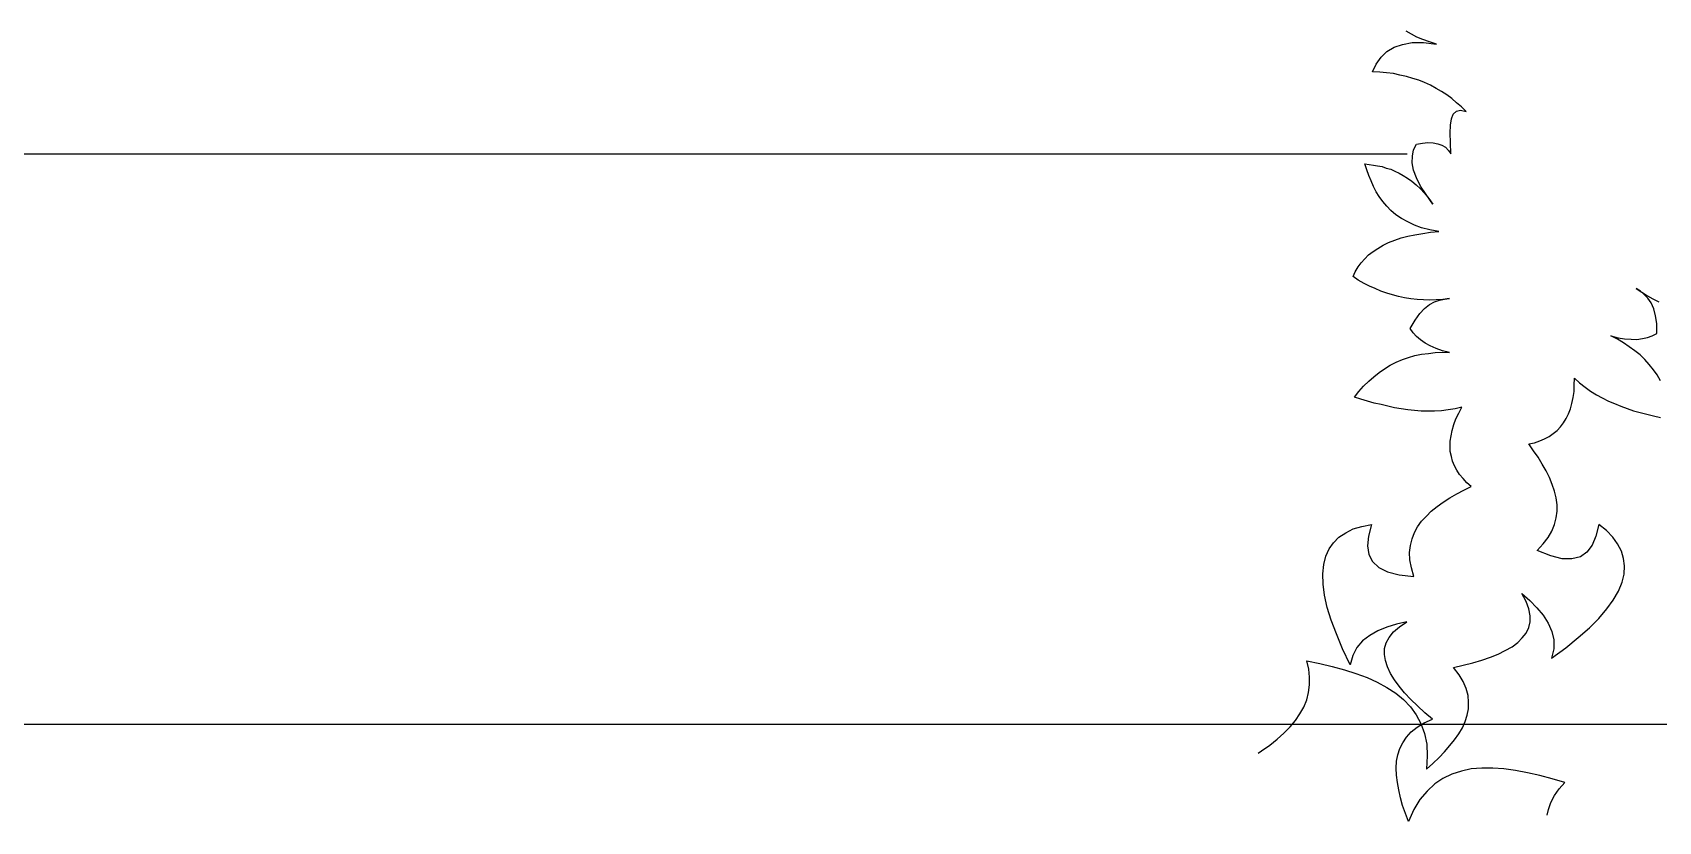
# Model space of a CAD drawing. Extents: x -24232 to 27340, y -23039 to 23489.
# Drawn here: x -9718 to -9147, y -5131 to -4854 of the extents above; entities that cross this region are included whole.
import ezdxf

# ---------------------------------------------------------------- set-up
doc = ezdxf.new("R2010")
doc.units = 0
doc.header["$LTSCALE"] = 10
doc.layers.add('1', color=1, linetype='CONTINUOUS')
doc.layers.add('3', color=3, linetype='CONTINUOUS')

msp = doc.modelspace()

# ---------------------------------------------------------------- linework, layer by layer
at = {"layer": '1'}
for points in [[(-9186.22, -5128.35), (-9185.74, -5126.38), (-9184.83, -5123.84), (-9183.54, -5121.44), (-9181.99, -5119.13), (-9180.02, -5116.83), (-9180.02, -5116.83), (-9184.43, -5115.54), (-9188.75, -5114.42), (-9193.12, -5113.43), (-9197.28, -5112.65), (-9201.36, -5112.05), (-9205.27, -5111.79), (-9209.15, -5111.83), (-9212.82, -5112.09), (-9216.25, -5112.86), (-9219.64, -5113.94), (-9222.74, -5115.4), (-9225.6, -5117.38), (-9228.34, -5119.84), (-9230.84, -5122.81), (-9232.97, -5126.34), (-9234.89, -5130.52), (-9234.89, -5130.52), (-9235.9, -5127.72), (-9236.9, -5124.93), (-9237.65, -5122.23), (-9238.22, -5119.44), (-9238.72, -5116.83), (-9239.09, -5114.27), (-9239.2, -5111.79), (-9239.06, -5109.41), (-9238.54, -5107.16), (-9237.9, -5104.96), (-9236.87, -5102.89), (-9235.59, -5100.92), (-9233.93, -5099.08), (-9231.76, -5097.42), (-9229.38, -5095.98), (-9226.45, -5094.6), (-9226.45, -5094.6), (-9229.09, -5092.37), (-9231.68, -5090.01), (-9234.01, -5087.74), (-9236.18, -5085.39), (-9238.09, -5083.13), (-9239.7, -5080.83), (-9241.18, -5078.58), (-9242.24, -5076.34), (-9242.87, -5074.11), (-9243.25, -5071.97), (-9243.2, -5069.84), (-9242.65, -5067.89), (-9241.67, -5065.95), (-9240.13, -5064.07), (-9238.04, -5062.24), (-9235.4, -5060.47), (-9235.4, -5060.47), (-9239, -5061.33), (-9242.4, -5062.4), (-9245.58, -5063.69), (-9248.43, -5065.25), (-9250.99, -5067.19), (-9252.96, -5069.49), (-9254.38, -5072.28), (-9255.27, -5075.54), (-9255.27, -5075.54), (-9258, -5069.98), (-9260.14, -5064.77), (-9261.99, -5059.96), (-9263.38, -5055.45), (-9264.26, -5051.12), (-9264.78, -5047.36), (-9264.91, -5043.73), (-9264.58, -5040.42), (-9263.83, -5037.54), (-9262.62, -5034.96), (-9261.12, -5032.78), (-9259.29, -5030.86), (-9256.87, -5029.29), (-9254.24, -5027.95), (-9251.19, -5027.04), (-9247.81, -5026.39), (-9247.81, -5026.39), (-9248.84, -5030.46), (-9249.21, -5033.9), (-9248.73, -5036.94), (-9247.46, -5039.4), (-9245.21, -5041.49), (-9242.17, -5043.01), (-9238.1, -5044.04), (-9233, -5044.58), (-9233, -5044.58), (-9233.78, -5041.58), (-9234.36, -5038.8), (-9234.43, -5036.19), (-9234.12, -5033.73), (-9233.55, -5031.35), (-9232.78, -5029.2), (-9231.63, -5027.18), (-9230.22, -5025.25), (-9228.56, -5023.41), (-9226.82, -5021.74), (-9224.77, -5020.04), (-9222.65, -5018.51), (-9220.27, -5017.08), (-9217.9, -5015.64), (-9215.44, -5014.37), (-9212.81, -5013.02), (-9212.81, -5013.02), (-9214.36, -5011.75), (-9215.69, -5010.27), (-9216.89, -5008.84), (-9217.92, -5007.32), (-9218.66, -5005.77), (-9219.39, -5004.22), (-9219.78, -5002.51), (-9220.16, -5000.79), (-9220.25, -4999.04), (-9220.17, -4997.21), (-9219.91, -4995.3), (-9219.53, -4993.43), (-9218.93, -4991.36), (-9218.2, -4989.33), (-9217.22, -4987.39), (-9216.15, -4985.2), (-9216.15, -4985.2), (-9218.5, -4985.78), (-9220.94, -4986.2), (-9223.21, -4986.53), (-9225.68, -4986.65), (-9227.99, -4986.68), (-9230.42, -4986.67), (-9232.76, -4986.4), (-9235.09, -4986.14), (-9237.43, -4985.87), (-9239.73, -4985.48), (-9242.1, -4984.91), (-9244.47, -4984.35), (-9246.85, -4983.78), (-9249.18, -4983.09), (-9251.51, -4982.4), (-9253.84, -4981.71), (-9253.84, -4981.71), (-9252.26, -4979.7), (-9250.59, -4977.86), (-9248.81, -4976.07), (-9246.98, -4974.57), (-9245.16, -4973.08), (-9243.25, -4971.76), (-9241.22, -4970.48), (-9239.15, -4969.51), (-9236.96, -4968.57), (-9234.81, -4967.77), (-9232.58, -4967.14), (-9230.27, -4966.68), (-9227.87, -4966.39), (-9225.48, -4966.1), (-9223, -4965.99), (-9220.45, -4966.05), (-9220.45, -4966.05), (-9222.95, -4965.44), (-9225.1, -4964.66), (-9227.22, -4963.76), (-9229.03, -4962.83), (-9230.62, -4961.68), (-9232.04, -4960.46), (-9233.17, -4959.2), (-9234.2, -4957.68), (-9234.2, -4957.68), (-9232.55, -4954.69), (-9230.88, -4952.43), (-9229.22, -4950.59), (-9227.44, -4949.22), (-9225.67, -4948.28), (-9223.91, -4947.77), (-9222.2, -4947.38), (-9220.41, -4947.17), (-9220.41, -4947.17), (-9222.8, -4947.45), (-9225.15, -4947.61), (-9227.32, -4947.69), (-9229.58, -4947.6), (-9231.84, -4947.5), (-9234.05, -4947.28), (-9236.21, -4946.94), (-9238.34, -4946.46), (-9240.41, -4945.86), (-9242.49, -4945.26), (-9244.52, -4944.53), (-9246.5, -4943.68), (-9248.48, -4942.82), (-9250.42, -4941.84), (-9252.44, -4940.69), (-9254.29, -4939.45), (-9254.29, -4939.45), (-9253.53, -4937.72), (-9252.51, -4936.08), (-9251.41, -4934.62), (-9250.18, -4933.2), (-9248.83, -4931.82), (-9247.27, -4930.66), (-9245.58, -4929.55), (-9243.77, -4928.48), (-9241.83, -4927.46), (-9239.68, -4926.65), (-9237.4, -4925.9), (-9235.05, -4925.31), (-9232.56, -4924.77), (-9229.82, -4924.32), (-9227.08, -4923.87), (-9224.14, -4923.64), (-9224.14, -4923.64), (-9227.36, -4923.05), (-9230.25, -4922.31), (-9232.78, -4921.4), (-9235.1, -4920.28), (-9237.25, -4919.08), (-9239.22, -4917.8), (-9240.98, -4916.31), (-9242.44, -4914.78), (-9243.85, -4913.13), (-9245.09, -4911.4), (-9246.2, -4909.71), (-9247.1, -4907.82), (-9247.99, -4905.92), (-9248.72, -4903.94), (-9249.44, -4901.97), (-9250.12, -4899.86), (-9250.12, -4899.86), (-9248.63, -4900.11), (-9247.14, -4900.36), (-9245.66, -4900.6), (-9244.04, -4900.89), (-9242.65, -4901.4), (-9241.08, -4901.81), (-9239.6, -4902.49), (-9238.13, -4903.16), (-9236.7, -4903.96), (-9235.18, -4904.93), (-9233.72, -4906.03), (-9232.17, -4907.3), (-9230.66, -4908.7), (-9229.21, -4910.22), (-9227.71, -4912.05), (-9226.27, -4914), (-9226.27, -4914), (-9228.66, -4910.7), (-9230.6, -4907.72), (-9231.98, -4904.79), (-9233.03, -4902.12), (-9233.53, -4899.51), (-9233.43, -4897.25), (-9233.04, -4894.96), (-9232.06, -4893.02), (-9232.06, -4893.02), (-9229.92, -4892.64), (-9228, -4892.48), (-9226.17, -4892.56), (-9224.55, -4892.85), (-9223.16, -4893.35), (-9221.85, -4894.11), (-9220.81, -4895.19), (-9219.94, -4896.36), (-9219.94, -4896.36), (-9220.11, -4892.44), (-9220.21, -4889.11), (-9220.06, -4886.3), (-9219.71, -4884.14), (-9219.12, -4882.49), (-9218.03, -4881.45), (-9216.62, -4881.09), (-9214.62, -4881.52), (-9214.62, -4881.52), (-9216.21, -4879.95), (-9217.96, -4878.46), (-9219.59, -4877.02), (-9221.4, -4875.66), (-9223.29, -4874.55), (-9225.18, -4873.44), (-9227.07, -4872.33), (-9229.19, -4871.43), (-9231.17, -4870.58), (-9233.37, -4869.93), (-9235.57, -4869.29), (-9237.82, -4868.77), (-9240.07, -4868.25), (-9242.53, -4867.94), (-9244.92, -4867.8), (-9247.43, -4867.61), (-9247.43, -4867.61), (-9246.17, -4864.91), (-9244.46, -4862.52), (-9242.45, -4860.52), (-9239.9, -4859), (-9236.98, -4858.04), (-9233.6, -4857.4), (-9229.59, -4857.4), (-9225.04, -4857.89), (-9225.04, -4857.89), (-9227.5, -4857.15), (-9229.78, -4856.33), (-9231.89, -4855.43), (-9233.83, -4854.45), (-9235.6, -4853.39)], [(-9146.34, -4976.03), (-9147.53, -4973.95), (-9148.9, -4972.11), (-9150.39, -4970.26), (-9151.91, -4968.53), (-9153.58, -4966.93), (-9155.4, -4965.43), (-9157.38, -4964.05), (-9159.36, -4962.67), (-9161.49, -4961.4), (-9163.77, -4960.25), (-9163.77, -4960.25), (-9161.27, -4960.89), (-9159.01, -4961.22), (-9156.72, -4961.42), (-9154.68, -4961.45), (-9152.74, -4961.19), (-9150.91, -4960.78), (-9149.32, -4960.2), (-9147.7, -4959.35), (-9147.7, -4959.35), (-9147.74, -4955.94), (-9148.15, -4953.15), (-9148.75, -4950.75), (-9149.67, -4948.7), (-9150.79, -4947.04), (-9152.1, -4945.76), (-9153.43, -4944.61), (-9154.91, -4943.57), (-9154.91, -4943.57), (-9152.93, -4944.95), (-9150.94, -4946.2), (-9149.05, -4947.3), (-9147.02, -4948.28)], [(-9287.63, -5106.58), (-9286.42, -5105.77), (-9283.53, -5103.75), (-9280.91, -5101.68), (-9278.56, -5099.58), (-9276.32, -5097.32), (-9274.5, -5095.14), (-9272.93, -5092.78), (-9271.62, -5090.38), (-9270.56, -5087.82), (-9269.92, -5085.32), (-9269.53, -5082.65), (-9269.53, -5079.93), (-9269.81, -5077.16), (-9270.46, -5074.21), (-9270.46, -5074.21), (-9265.97, -5075.14), (-9261.63, -5076.19), (-9257.31, -5077.37), (-9253.27, -5078.65), (-9249.39, -5080.04), (-9245.81, -5081.65), (-9242.41, -5083.52), (-9239.29, -5085.47), (-9236.64, -5087.77), (-9234.15, -5090.32), (-9232.1, -5093.07), (-9230.52, -5096.17), (-9229.25, -5099.62), (-9228.45, -5103.42), (-9228.24, -5107.54), (-9228.51, -5112.13), (-9228.51, -5112.13), (-9226.31, -5110.14), (-9224.11, -5108.14), (-9222.17, -5106.11), (-9220.35, -5103.93), (-9218.69, -5101.86), (-9217.15, -5099.77), (-9215.89, -5097.64), (-9214.89, -5095.47), (-9214.28, -5093.25), (-9213.82, -5091), (-9213.75, -5088.69), (-9213.95, -5086.35), (-9214.55, -5083.94), (-9215.68, -5081.46), (-9217.1, -5079.07), (-9219.03, -5076.47), (-9219.03, -5076.47), (-9215.66, -5075.74), (-9212.26, -5074.88), (-9209.13, -5073.98), (-9206.11, -5072.93), (-9203.37, -5071.83), (-9200.86, -5070.57), (-9198.49, -5069.28), (-9196.51, -5067.8), (-9194.9, -5066.13), (-9193.56, -5064.43), (-9192.59, -5062.52), (-9192.17, -5060.54), (-9192.12, -5058.37), (-9192.59, -5055.99), (-9193.56, -5053.39), (-9195.06, -5050.58), (-9195.06, -5050.58), (-9192.29, -5053.03), (-9189.8, -5055.58), (-9187.6, -5058.22), (-9185.82, -5060.93), (-9184.48, -5063.86), (-9183.83, -5066.81), (-9183.88, -5069.94), (-9184.64, -5073.23), (-9184.64, -5073.23), (-9179.61, -5069.61), (-9175.27, -5066.03), (-9171.36, -5062.66), (-9168.01, -5059.33), (-9165.2, -5055.94), (-9162.97, -5052.86), (-9161.15, -5049.72), (-9159.88, -5046.64), (-9159.18, -5043.75), (-9159.03, -5040.91), (-9159.33, -5038.28), (-9160.04, -5035.72), (-9161.44, -5033.2), (-9163.12, -5030.77), (-9165.38, -5028.53), (-9168.06, -5026.36), (-9168.06, -5026.36), (-9169.07, -5030.44), (-9170.36, -5033.65), (-9172.22, -5036.1), (-9174.49, -5037.67), (-9177.47, -5038.46), (-9180.86, -5038.37), (-9184.94, -5037.36), (-9189.69, -5035.44), (-9189.69, -5035.44), (-9187.59, -5033.16), (-9185.77, -5030.97), (-9184.48, -5028.71), (-9183.59, -5026.39), (-9182.97, -5024.03), (-9182.64, -5021.76), (-9182.7, -5019.44), (-9183.04, -5017.07), (-9183.64, -5014.67), (-9184.39, -5012.38), (-9185.39, -5009.92), (-9186.54, -5007.57), (-9187.96, -5005.18), (-9189.38, -5002.79), (-9190.95, -5000.51), (-9192.64, -4998.09), (-9192.64, -4998.09), (-9190.67, -4997.7), (-9188.8, -4997.02), (-9187.06, -4996.32), (-9185.44, -4995.47), (-9184.06, -4994.45), (-9182.69, -4993.42), (-9181.54, -4992.09), (-9180.39, -4990.77), (-9179.48, -4989.26), (-9178.7, -4987.61), (-9178.02, -4985.8), (-9177.48, -4983.97), (-9177.03, -4981.86), (-9176.72, -4979.73), (-9176.67, -4977.55), (-9176.58, -4975.12), (-9176.58, -4975.12), (-9174.78, -4976.74), (-9172.82, -4978.26), (-9170.98, -4979.62), (-9168.85, -4980.89), (-9166.84, -4982), (-9164.69, -4983.13), (-9162.5, -4984), (-9160.31, -4984.87), (-9158.12, -4985.74), (-9155.92, -4986.47), (-9153.56, -4987.09), (-9151.2, -4987.71), (-9148.83, -4988.33), (-9146.45, -4988.82)]]:
    msp.add_lwpolyline(points, dxfattribs=at)
at = {"layer": '3'}
for p, q in [((-9235.31, -4896.46), (-10139.93, -4896.46)), ((-6959.24, -5096.46), (-10147.24, -5096.46))]:
    msp.add_line(p, q, dxfattribs=at)

doc.saveas('drawing.dxf')
